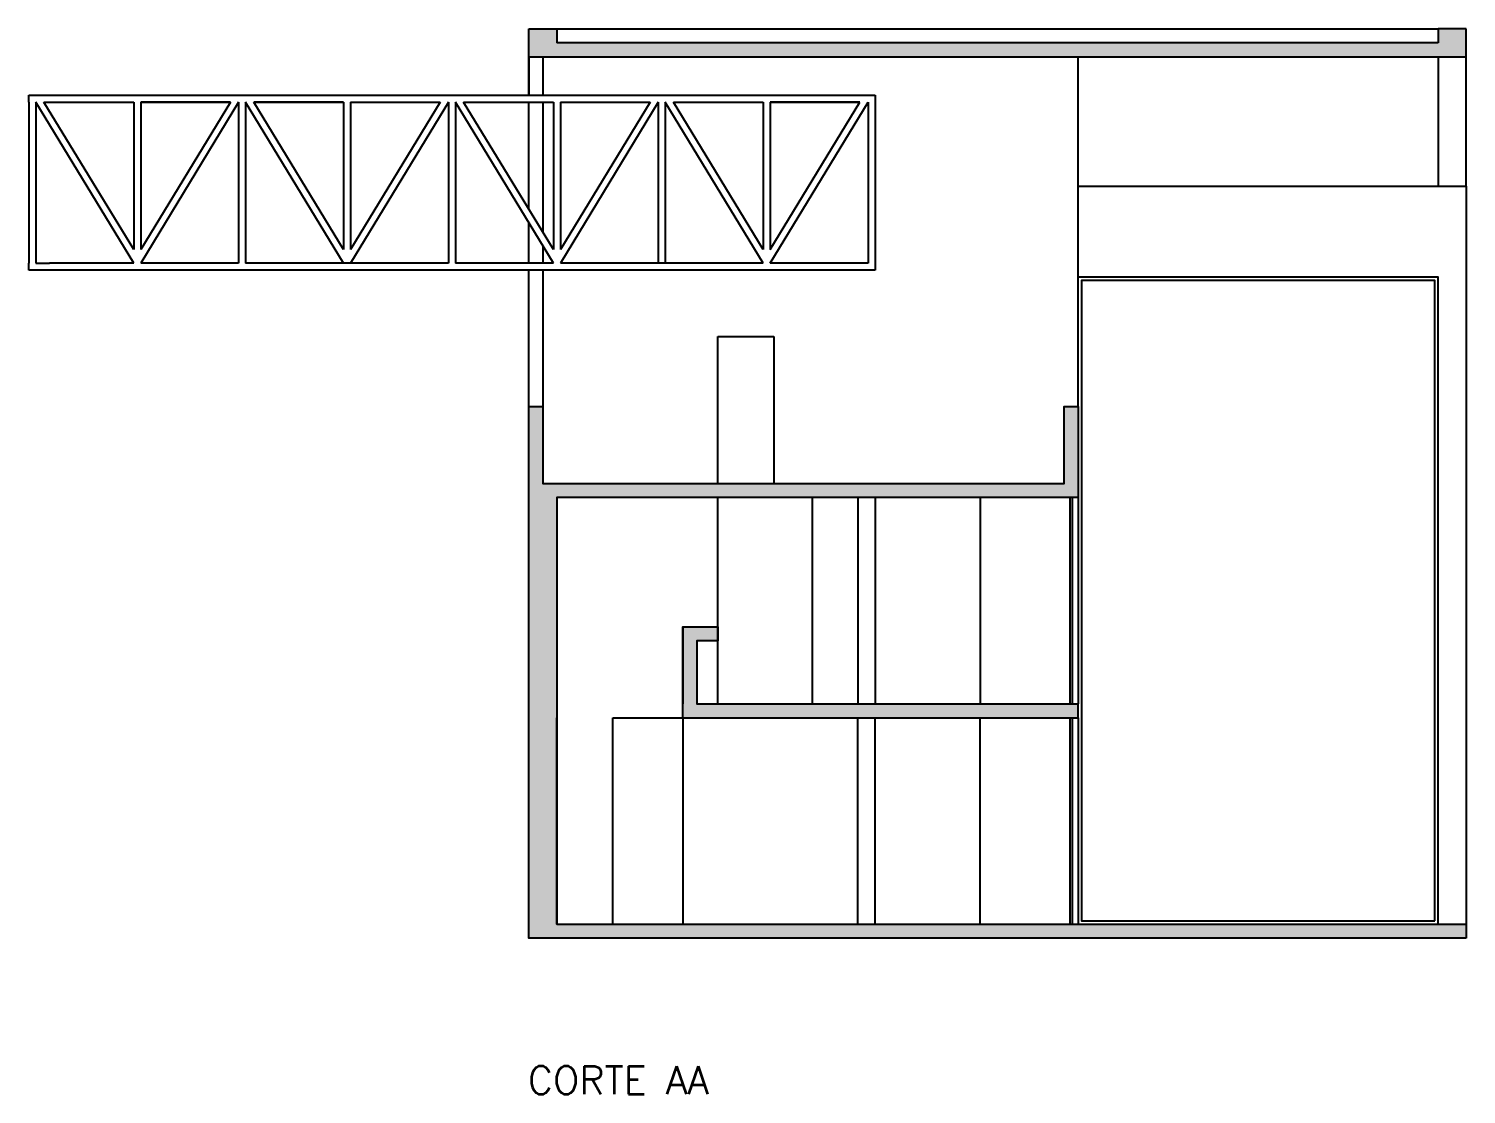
# Model space of a CAD drawing. Header units: millimetres. Extents: x 998 to 1067.2, y 1044.9 to 1079.2.
# Drawn here: x 1045.74 to 1066.29, y 1044.86 to 1060.09 of the extents above; entities that cross this region are included whole.
import ezdxf

# ---------------------------------------------------------------- set-up
doc = ezdxf.new("R2010")
doc.units = ezdxf.units.MM
for name, color, linetype in [('CORTE', 4, 'Continuous'), ('HACHURA', 253, 'Continuous'), ('TEXTOS', 2, 'Continuous')]:
    doc.layers.add(name, color=color, linetype=linetype)
doc.styles.add('1.50', font='simplex.shx', dxfattribs={"height": 0.06})

msp = doc.modelspace()

# ---------------------------------------------------------------- hatches: boundary and pattern name
at = {"layer": 'HACHURA', "ltscale": 0.05}
h = msp.add_hatch(color=256, dxfattribs=at)
h.dxf.hatch_style = 1
h.paths.add_polyline_path([(1053.287, 1053.391), (1060.737, 1053.391), (1060.737, 1053.591), (1060.737, 1054.691), (1060.537, 1054.691), (1060.537, 1053.591), (1056.387, 1053.591), (1053.087, 1053.591), (1053.087, 1054.691), (1052.887, 1054.691), (1052.887, 1053.591), (1052.887, 1053.391), (1052.887, 1050.441), (1052.887, 1050.241), (1052.887, 1047.291), (1052.887, 1047.091), (1066.287, 1047.091), (1066.287, 1047.291), (1053.287, 1047.291)])
h.paths.add_polyline_path([(1060.737, 1050.441), (1055.287, 1050.441), (1055.287, 1051.341), (1055.587, 1051.341), (1055.587, 1051.541), (1055.087, 1051.541), (1055.087, 1050.241), (1060.737, 1050.241)], flags=17)
h.paths.add_polyline_path([(1066.287, 1060.091), (1065.887, 1060.091), (1065.887, 1059.891), (1053.287, 1059.891), (1053.287, 1060.091), (1052.887, 1060.091), (1052.887, 1059.691), (1066.287, 1059.691)])

# ---------------------------------------------------------------- linework, layer by layer
at = {"layer": 'CORTE', "color": 4, "ltscale": 0.05}
for p, q in [((1052.887, 1059.691), (1052.887, 1060.091)), ((1052.887, 1060.091), (1053.287, 1060.091)), ((1053.287, 1060.091), (1053.287, 1059.891)), ((1066.287, 1060.091), (1065.887, 1060.091)), ((1065.887, 1060.091), (1065.887, 1059.891)), ((1066.287, 1059.691), (1066.287, 1060.091)), ((1065.887, 1059.891), (1053.287, 1059.891)), ((1052.887, 1059.691), (1066.287, 1059.691))]:
    msp.add_line(p, q, dxfattribs=at)
at = {"layer": 'CORTE', "color": 1, "ltscale": 0.05}
for p, q in [((1053.287, 1060.091), (1065.887, 1060.091)), ((1065.887, 1059.691), (1065.887, 1057.841)), ((1066.287, 1057.841), (1066.287, 1059.691)), ((1060.737, 1054.691), (1060.737, 1056.541)), ((1055.587, 1050.441), (1055.587, 1053.391)), ((1056.937, 1053.391), (1056.937, 1050.441)), ((1054.087, 1047.291), (1054.087, 1050.241)), ((1054.087, 1050.241), (1055.087, 1050.241)), ((1055.087, 1050.241), (1055.087, 1047.291))]:
    msp.add_line(p, q, dxfattribs=at)
at = {"layer": 'CORTE', "color": 2, "ltscale": 0.05}
for p, q in [((1052.887, 1059.691), (1053.087, 1059.691)), ((1052.887, 1059.691), (1052.887, 1059.141)), ((1052.887, 1059.141), (1052.887, 1059.691)), ((1053.087, 1059.691), (1053.087, 1059.141)), ((1060.737, 1057.841), (1060.737, 1059.691)), ((1052.887, 1057.509), (1052.887, 1059.041)), ((1053.087, 1059.041), (1053.087, 1057.18)), ((1060.737, 1056.541), (1060.737, 1057.641)), ((1052.887, 1056.741), (1052.887, 1057.316)), ((1053.087, 1056.988), (1053.087, 1056.741)), ((1052.887, 1054.691), (1052.887, 1056.641)), ((1053.087, 1056.641), (1053.087, 1054.691)), ((1055.587, 1053.591), (1055.587, 1055.691)), ((1055.587, 1055.691), (1056.387, 1055.691)), ((1056.387, 1055.691), (1056.387, 1053.591)), ((1066.287, 1053.591), (1066.287, 1053.391)), ((1057.587, 1053.391), (1057.587, 1050.441)), ((1057.837, 1053.391), (1057.837, 1050.441)), ((1059.337, 1053.391), (1059.337, 1050.441)), ((1060.737, 1053.391), (1060.737, 1050.441)), ((1066.287, 1053.391), (1066.287, 1050.441)), ((1066.287, 1050.441), (1066.287, 1050.241)), ((1057.587, 1047.291), (1057.587, 1050.241)), ((1057.837, 1047.291), (1057.837, 1050.241)), ((1059.337, 1047.291), (1059.337, 1050.241)), ((1060.737, 1050.241), (1060.737, 1047.291)), ((1066.287, 1050.241), (1066.287, 1047.291))]:
    msp.add_line(p, q, dxfattribs=at)
at = {"layer": 'CORTE', "color": 3, "ltscale": 0.05}
for p, q in [((1045.737, 1059.041), (1045.737, 1059.141)), ((1045.737, 1059.141), (1045.935, 1059.141)), ((1045.737, 1059.041), (1045.737, 1056.741)), ((1045.837, 1059.041), (1045.837, 1056.741)), ((1047.237, 1056.741), (1045.837, 1059.041)), ((1045.935, 1059.141), (1052.887, 1059.141)), ((1045.954, 1059.041), (1047.237, 1059.041)), ((1047.237, 1056.934), (1045.954, 1059.041)), ((1047.237, 1059.041), (1047.237, 1056.934)), ((1048.62, 1059.041), (1047.337, 1059.041)), ((1047.337, 1059.041), (1047.337, 1056.934)), ((1048.737, 1059.041), (1047.337, 1056.741)), ((1048.62, 1059.041), (1047.337, 1056.934)), ((1047.337, 1059.041), (1048.62, 1059.041)), ((1048.737, 1059.041), (1048.737, 1056.741)), ((1048.837, 1059.041), (1048.837, 1056.741)), ((1050.237, 1056.741), (1048.837, 1059.041)), ((1050.237, 1059.041), (1048.954, 1059.041)), ((1050.237, 1056.934), (1048.954, 1059.041)), ((1048.954, 1059.041), (1050.237, 1059.041)), ((1050.237, 1059.041), (1050.237, 1056.934)), ((1050.337, 1059.041), (1050.337, 1056.934)), ((1051.737, 1059.041), (1050.337, 1056.741)), ((1051.62, 1059.041), (1050.337, 1056.934)), ((1050.337, 1059.041), (1051.62, 1059.041)), ((1051.737, 1059.041), (1051.737, 1056.741)), ((1051.837, 1059.041), (1051.837, 1056.741)), ((1053.237, 1056.741), (1051.837, 1059.041)), ((1053.237, 1056.934), (1051.954, 1059.041)), ((1051.954, 1059.041), (1052.887, 1059.041)), ((1052.887, 1059.141), (1057.837, 1059.141)), ((1052.887, 1059.041), (1053.237, 1059.041)), ((1053.237, 1059.041), (1053.237, 1056.934)), ((1053.337, 1059.041), (1053.337, 1056.934)), ((1054.737, 1059.041), (1053.337, 1056.741)), ((1054.62, 1059.041), (1053.337, 1056.934)), ((1053.337, 1059.041), (1054.62, 1059.041)), ((1054.737, 1059.041), (1054.737, 1056.741)), ((1054.837, 1059.041), (1054.837, 1056.741)), ((1056.237, 1056.741), (1054.837, 1059.041)), ((1056.237, 1056.934), (1054.954, 1059.041)), ((1054.954, 1059.041), (1056.237, 1059.041)), ((1056.237, 1059.041), (1056.237, 1056.934)), ((1057.62, 1059.041), (1056.337, 1059.041)), ((1056.337, 1059.041), (1056.337, 1056.934)), ((1056.337, 1059.041), (1057.62, 1059.041)), ((1056.337, 1056.741), (1057.737, 1059.041)), ((1056.337, 1056.934), (1057.62, 1059.041)), ((1057.737, 1059.041), (1057.737, 1056.741)), ((1057.837, 1059.141), (1057.837, 1056.641)), ((1045.737, 1056.641), (1045.737, 1056.741)), ((1045.837, 1056.741), (1046.035, 1056.741)), ((1047.237, 1056.741), (1046.035, 1056.741)), ((1048.737, 1056.741), (1047.337, 1056.741)), ((1051.737, 1056.741), (1048.837, 1056.741)), ((1053.237, 1056.741), (1051.837, 1056.741)), ((1056.237, 1056.741), (1053.337, 1056.741)), ((1057.737, 1056.741), (1056.337, 1056.741)), ((1045.935, 1056.641), (1045.737, 1056.641)), ((1057.837, 1056.641), (1045.935, 1056.641)), ((1060.622, 1053.391), (1060.622, 1050.441)), ((1060.652, 1053.391), (1060.652, 1050.441)), ((1060.622, 1050.241), (1060.622, 1047.291)), ((1060.652, 1050.241), (1060.652, 1047.291))]:
    msp.add_line(p, q, dxfattribs=at)
at = {"layer": 'CORTE', "ltscale": 0.05}
for p, q in [((1055.087, 1051.541), (1055.087, 1050.441)), ((1060.737, 1050.241), (1060.737, 1050.441)), ((1053.287, 1047.291), (1053.287, 1050.241)), ((1055.087, 1050.241), (1060.737, 1050.241))]:
    msp.add_line(p, q, dxfattribs=at)
at = {"layer": 'CORTE', "color": 2, "ltscale": 0.05}
for points in [[(1060.737, 1056.541), (1060.737, 1057.841), (1066.287, 1057.841), (1066.287, 1057.641), (1066.287, 1056.541), (1066.287, 1053.591)], [(1065.887, 1047.291), (1065.887, 1050.241), (1065.887, 1050.441), (1065.887, 1053.391), (1065.887, 1056.541), (1060.737, 1056.541)]]:
    msp.add_lwpolyline(points, dxfattribs=at)
at = {"layer": 'CORTE', "color": 1, "ltscale": 0.05}
msp.add_lwpolyline([(1065.837, 1047.341), (1065.837, 1056.491), (1060.787, 1056.491), (1060.787, 1047.341)], close=True, dxfattribs=at)
at = {"layer": 'CORTE', "ltscale": 0.05}
msp.add_lwpolyline([(1066.287, 1047.091), (1052.887, 1047.091), (1052.887, 1047.291), (1052.887, 1050.241), (1052.887, 1050.441), (1052.887, 1053.391), (1052.887, 1053.591), (1052.887, 1054.691), (1053.087, 1054.691), (1053.087, 1053.591), (1056.387, 1053.591), (1060.537, 1053.591), (1060.537, 1054.691), (1060.737, 1054.691), (1060.737, 1053.591), (1060.737, 1053.391), (1053.287, 1053.391), (1053.287, 1047.291), (1066.287, 1047.291)], close=True, dxfattribs=at)
msp.add_lwpolyline([(1055.087, 1050.241), (1055.087, 1051.541), (1055.587, 1051.541), (1055.587, 1051.341), (1055.287, 1051.341), (1055.287, 1050.441), (1060.737, 1050.441)], dxfattribs=at)

# ---------------------------------------------------------------- texts
at = {"layer": 'TEXTOS', "ltscale": 0.05, "insert": (1052.871, 1045.26), "char_height": 0.4, "attachment_point": 1, "style": '1.50'}
msp.add_mtext_dynamic_manual_height_columns('CORTE AA', width=12.32857, gutter_width=0.3, heights=[0], dxfattribs=at)

doc.saveas('drawing.dxf')
